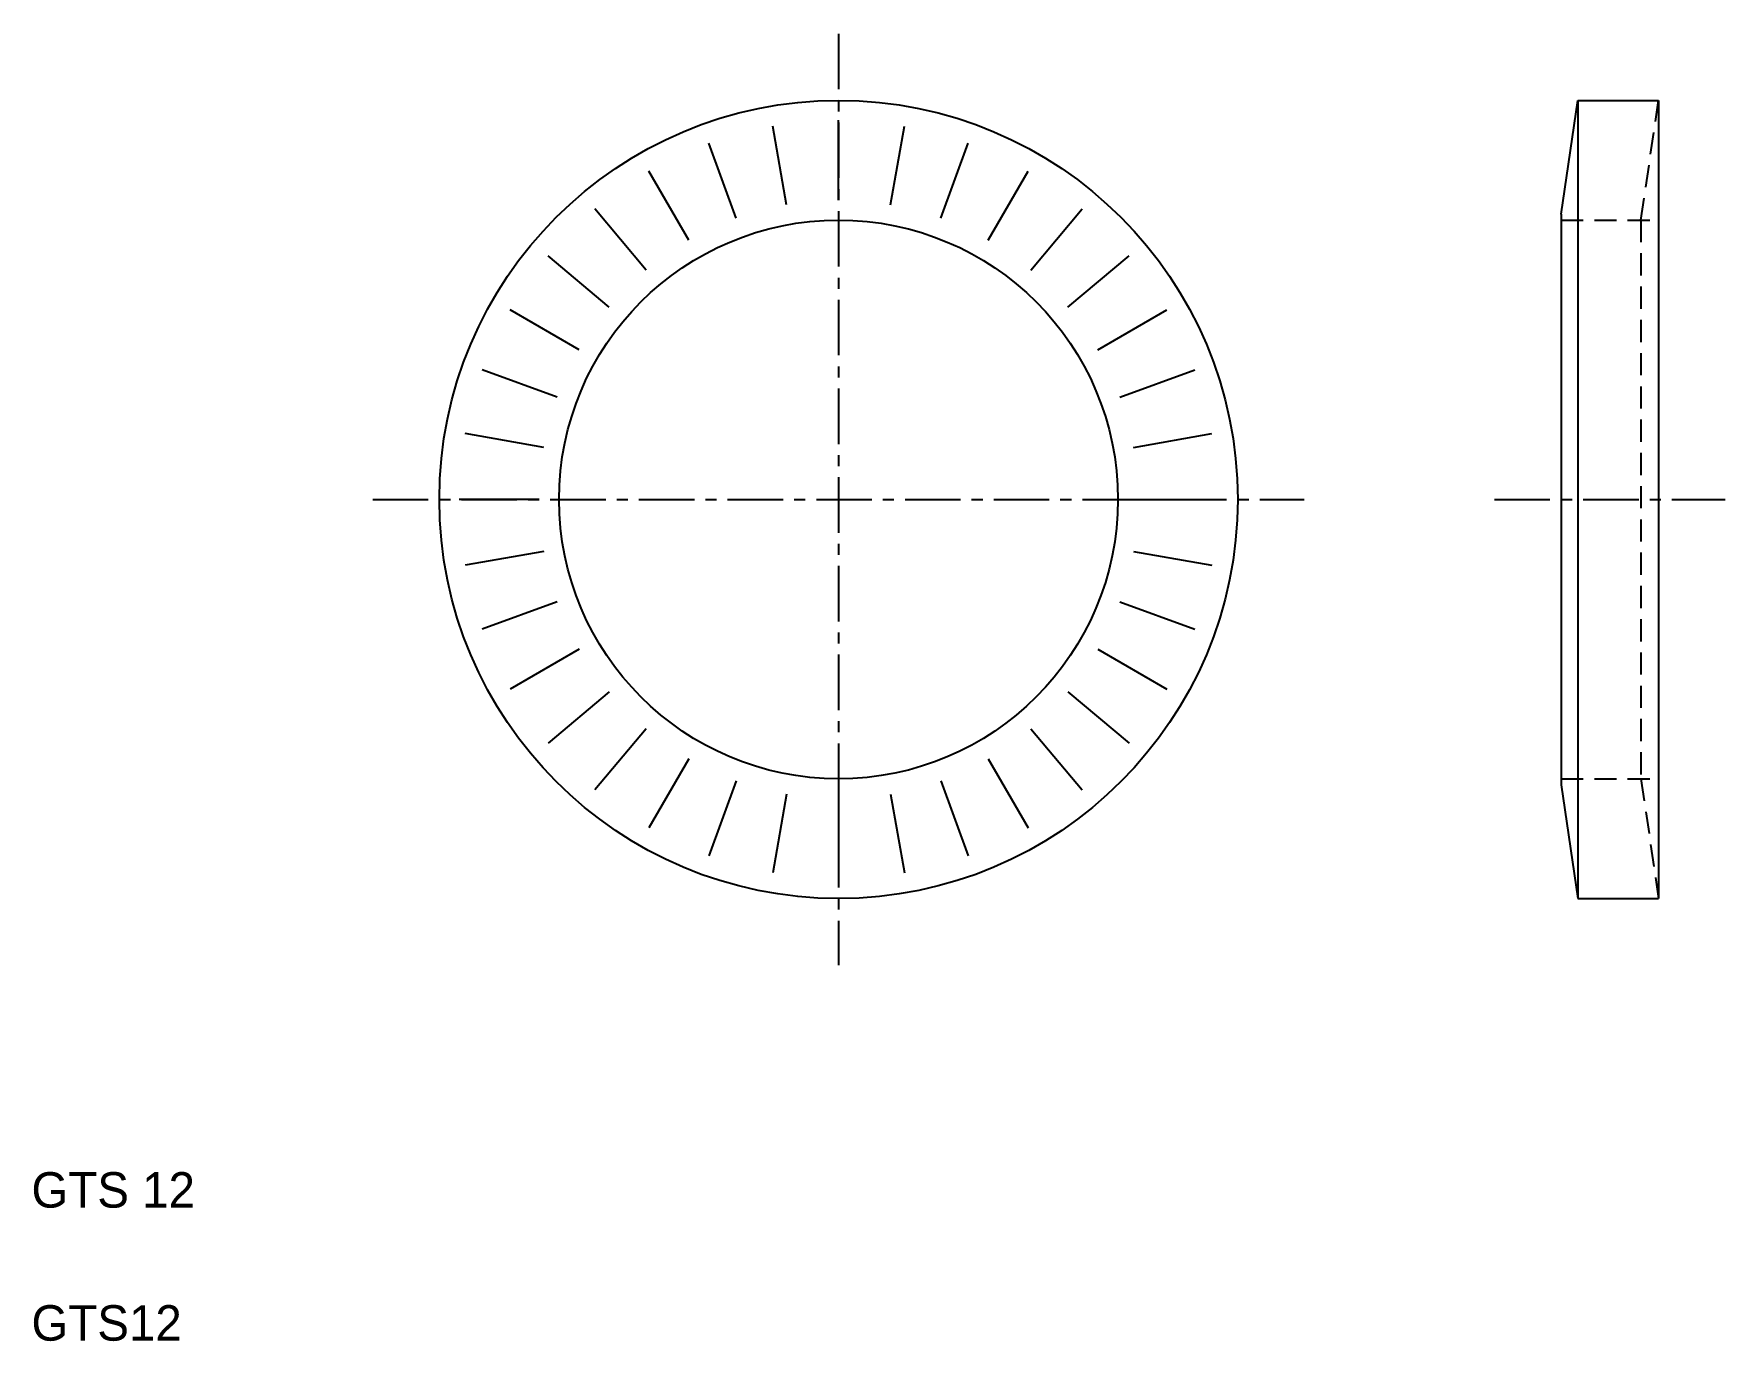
# Model space of a CAD drawing. Extents: x 2.1 to 40.2, y 2 to 31.5.
import ezdxf

# ---------------------------------------------------------------- set-up
doc = ezdxf.new("R2010")
doc.units = 0
doc.linetypes.add('CENTER', pattern=[2, 1.25, -0.25, 0.25, -0.25])
doc.linetypes.add('DASHED', pattern=[0.75, 0.5, -0.25])
doc.layers.get('0').update_dxf_attribs({"linetype": 'CONTINUOUS'})
doc.layers.add('CENTER', color=1, linetype='CENTER')

msp = doc.modelspace()

# ---------------------------------------------------------------- linework, layer by layer
for p, q in [((36.488, 27.403), (36.868, 29.97)), ((36.488, 14.537), (36.868, 11.97))]:
    msp.add_line(p, q)
at = {"color": 7, "linetype": 'CONTINUOUS'}
for p, q in [((36.868, 29.97), (38.688, 29.97)), ((36.868, 29.97), (36.868, 11.97)), ((38.688, 29.97), (38.688, 11.97)), ((19.025, 27.617), (18.713, 29.39)), ((20.197, 27.72), (20.197, 29.52)), ((21.369, 27.617), (21.682, 29.39)), ((17.889, 27.313), (17.273, 29.004)), ((22.506, 27.313), (23.122, 29.004)), ((16.822, 26.816), (15.922, 28.374)), ((23.572, 26.816), (24.472, 28.374)), ((15.859, 26.141), (14.702, 27.52)), ((24.536, 26.141), (25.693, 27.52)), ((36.488, 27.403), (36.488, 14.537)), ((15.027, 25.309), (13.648, 26.466)), ((25.368, 25.309), (26.747, 26.466)), ((14.352, 24.345), (12.793, 25.245)), ((26.043, 24.345), (27.602, 25.245)), ((13.854, 23.279), (12.163, 23.894)), ((26.54, 23.279), (28.232, 23.894)), ((13.55, 22.142), (11.777, 22.455)), ((26.845, 22.142), (28.617, 22.455)), ((13.447, 20.97), (11.647, 20.97)), ((26.947, 20.97), (28.747, 20.97)), ((13.55, 19.798), (11.777, 19.485)), ((26.845, 19.798), (28.617, 19.485)), ((13.854, 18.661), (12.163, 18.046)), ((26.54, 18.661), (28.232, 18.046)), ((14.352, 17.595), (12.793, 16.695)), ((26.043, 17.595), (27.602, 16.695)), ((15.027, 16.631), (13.648, 15.474)), ((25.368, 16.631), (26.747, 15.474)), ((15.859, 15.799), (14.702, 14.42)), ((24.536, 15.799), (25.693, 14.42)), ((16.822, 15.124), (15.922, 13.565)), ((23.572, 15.124), (24.472, 13.565)), ((17.889, 14.627), (17.273, 12.936)), ((22.506, 14.627), (23.122, 12.936)), ((19.025, 14.322), (18.713, 12.55)), ((20.197, 14.22), (20.197, 12.42)), ((21.369, 14.322), (21.682, 12.55)), ((36.868, 11.97), (38.688, 11.97))]:
    msp.add_line(p, q, dxfattribs=at)
at = {"color": 3, "linetype": 'DASHED'}
for p, q in [((38.288, 27.27), (38.688, 29.97)), ((36.488, 27.27), (38.688, 27.27)), ((38.288, 27.27), (38.288, 14.67)), ((36.488, 14.67), (38.688, 14.67)), ((38.288, 14.67), (38.688, 11.97))]:
    msp.add_line(p, q, dxfattribs=at)
at = {"color": 7, "linetype": 'CONTINUOUS'}
for radius in [9, 6.3]:
    msp.add_circle((20.197, 20.97), radius, dxfattribs=at)
at = {"layer": 'CENTER', "color": 1, "linetype": 'CENTER'}
for p, q in [((20.197, 31.47), (20.197, 10.47)), ((9.697, 20.97), (30.697, 20.97)), ((34.988, 20.97), (40.188, 20.97))]:
    msp.add_line(p, q, dxfattribs=at)

# ---------------------------------------------------------------- texts
at = {"color": 7, "linetype": 'CONTINUOUS'}
for s, p in [('GTS 12', (2, 5)), ('GTS12', (2, 2))]:
    msp.add_text(s, height=0.8, dxfattribs=at).set_placement(p)

doc.saveas('drawing.dxf')
